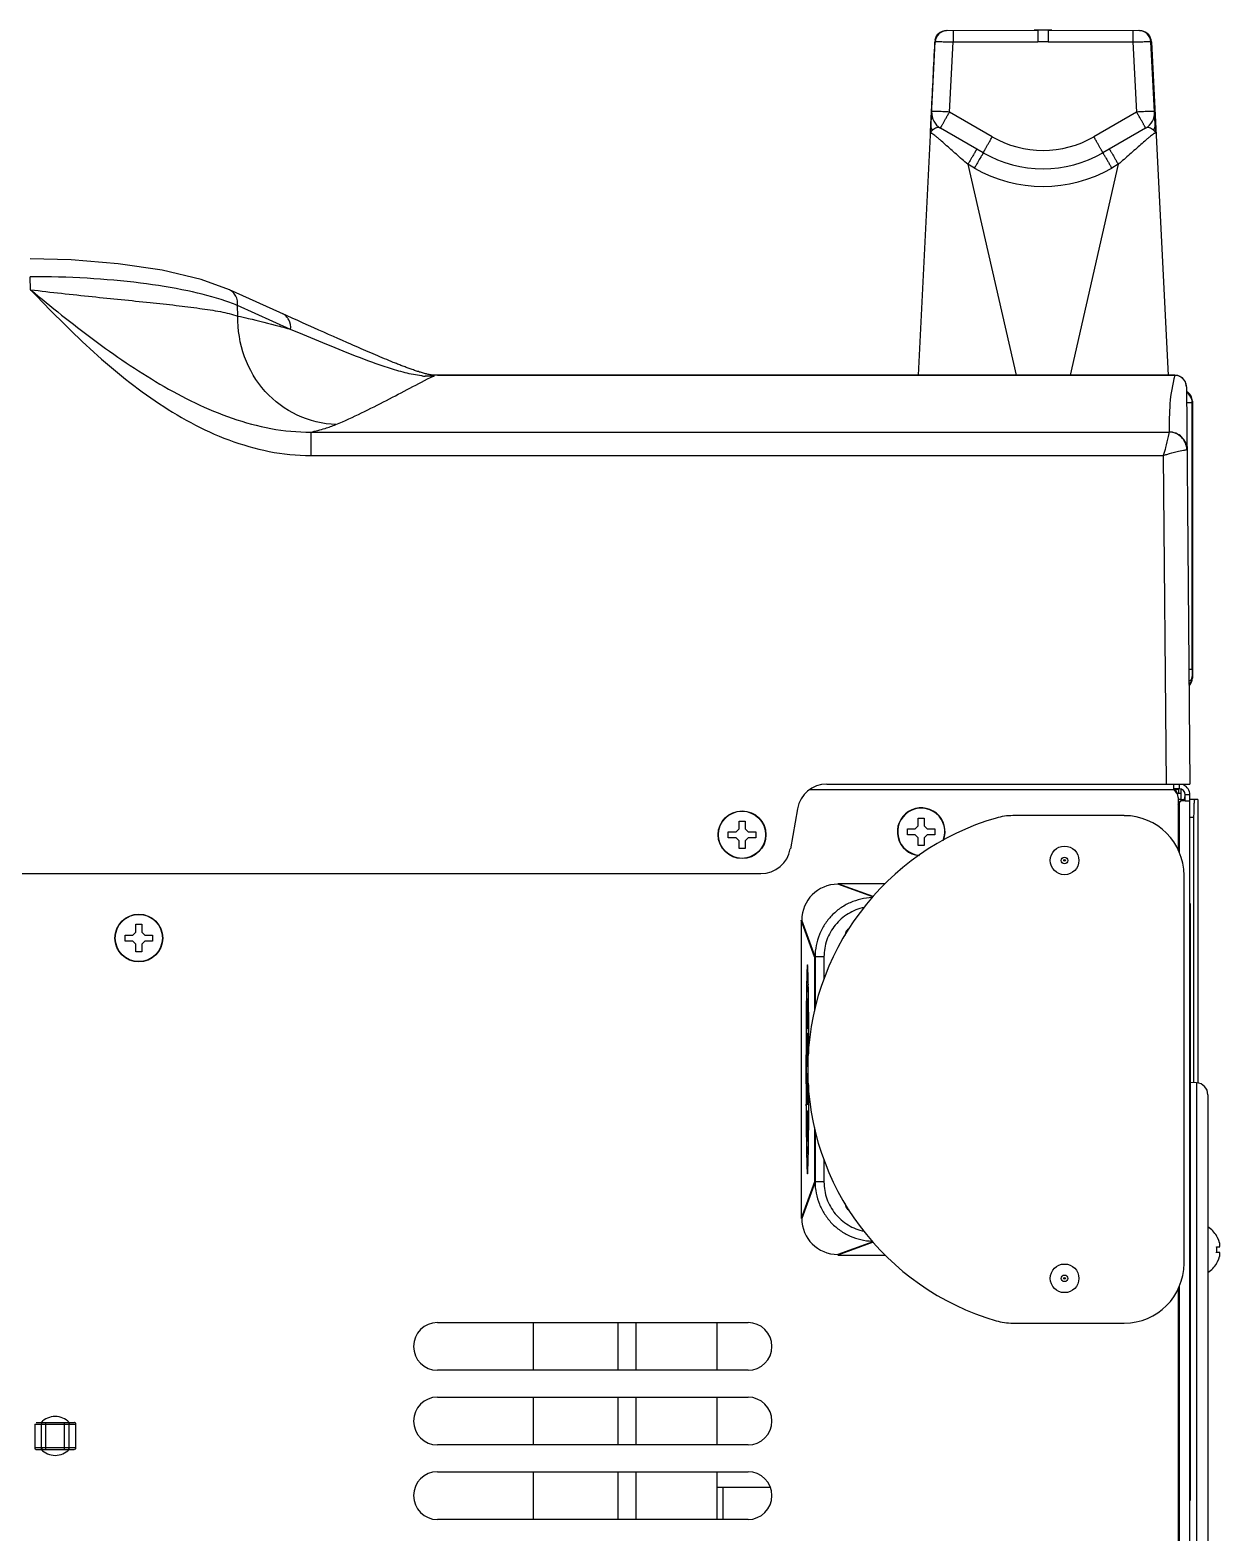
# Model space of a CAD drawing. Header units: millimetres. Extents: x -1538 to 3410, y -1646 to 2016.
# Drawn here: x 454.3 to 653.5, y 1764.2 to 2015.9 of the extents above; entities that cross this region are included whole.
import ezdxf

# ---------------------------------------------------------------- set-up
doc = ezdxf.new("R2010")
doc.units = ezdxf.units.MM
doc.header["$LTSCALE"] = 23.1
doc.layers.get('0').update_dxf_attribs({"linetype": 'CONTINUOUS'})

msp = doc.modelspace()

# ---------------------------------------------------------------- linework, layer by layer
at = {"linetype": 'Continuous'}
for p, q in [((605.8, 2013.97), (603.01, 1958.12)), ((605.16, 2000.1), (605.89, 2013.98)), ((607.79, 2015.87), (623.06, 2015.9)), ((608.27, 2002.21), (608.88, 2013.95)), ((608.88, 2015.88), (608.88, 2013.95)), ((608.88, 2013.95), (623.07, 2013.97)), ((623.06, 2015.9), (623.07, 2013.97)), ((624.81, 2015.9), (624.8, 2013.97)), ((624.8, 2013.97), (638.99, 2013.95)), ((624.81, 2015.9), (640.08, 2015.87)), ((638.99, 2015.88), (638.99, 2013.95)), ((638.99, 2013.95), (639.6, 2002.21)), ((641.98, 2013.98), (642.6, 2002.26)), ((642.71, 2000.1), (641.98, 2013.98)), ((642.07, 2013.97), (644.86, 1958.12)), ((642.07, 2013.9), (644.86, 1958.12)), ((605.24, 2002.02), (605.16, 2000.43)), ((605.25, 2002.26), (605.24, 2002.02)), ((615.43, 1998.07), (608.27, 2002.21)), ((639.6, 2002.21), (632.43, 1998.07)), ((642.62, 2002.26), (642.63, 2002.01)), ((642.63, 2002.01), (642.71, 2000.43)), ((613.93, 1995.37), (606.77, 1999.5)), ((641.1, 1999.5), (633.93, 1995.37)), ((611.34, 1993.45), (619.41, 1958.12)), ((612.43, 1992.82), (611.34, 1993.45)), ((636.53, 1993.45), (628.46, 1958.12)), ((636.53, 1993.45), (635.43, 1992.82)), ((454.39, 1972.45), (454.32, 1974.62)), ((497.24, 1968.11), (487.71, 1972.42)), ((487.71, 1972.42), (487.71, 1972.42)), ((489.13, 1968.03), (489.06, 1969.79)), ((497.94, 1965.78), (489.06, 1969.79)), ((498.19, 1967.69), (497.24, 1968.11)), ((499.13, 1967.27), (498.19, 1967.69)), ((500.04, 1966.86), (499.13, 1967.27)), ((500.94, 1966.45), (500.04, 1966.86)), ((501.81, 1966.06), (500.94, 1966.45)), ((502.67, 1965.68), (501.81, 1966.06)), ((503.5, 1965.31), (502.67, 1965.68)), ((504.31, 1964.95), (503.5, 1965.31)), ((505.1, 1964.6), (504.31, 1964.95)), ((505.87, 1964.26), (505.1, 1964.6)), ((506.61, 1963.93), (505.87, 1964.26)), ((507.33, 1963.62), (506.61, 1963.93)), ((508.02, 1963.31), (507.33, 1963.62)), ((508.46, 1963.12), (508.02, 1963.31)), ((508.9, 1962.93), (508.46, 1963.12)), ((509.33, 1962.74), (508.9, 1962.93)), ((509.74, 1962.56), (509.33, 1962.74)), ((510.15, 1962.38), (509.74, 1962.56)), ((510.56, 1962.21), (510.15, 1962.38)), ((510.95, 1962.04), (510.56, 1962.21)), ((511.35, 1961.87), (510.95, 1962.04)), ((511.74, 1961.7), (511.35, 1961.87)), ((512.13, 1961.53), (511.74, 1961.7)), ((512.52, 1961.37), (512.13, 1961.53)), ((512.9, 1961.21), (512.52, 1961.37)), ((513.28, 1961.05), (512.9, 1961.21)), ((513.65, 1960.89), (513.28, 1961.05)), ((514.03, 1960.74), (513.65, 1960.89)), ((514.4, 1960.58), (514.03, 1960.74)), ((514.77, 1960.43), (514.4, 1960.58)), ((515.13, 1960.28), (514.77, 1960.43)), ((520.01, 1958.51), (519.85, 1958.56)), ((521.47, 1958.17), (522.53, 1958.17)), ((521.85, 1957.99), (522.05, 1958.09)), ((522.53, 1958.09), (522.53, 1958.17)), ((646, 1958.12), (522.53, 1958.12)), ((645.99, 1958.09), (522.53, 1958.09)), ((646, 1958.12), (645.99, 1958.09)), ((647.95, 1956.18), (648.53, 1889.65)), ((647.98, 1953.56), (648.89, 1953.56)), ((648.89, 1953.56), (648.93, 1953.6)), ((648.89, 1908.87), (648.89, 1953.56)), ((648.93, 1953.8), (648.93, 1907.4)), ((648.93, 1953.6), (648.93, 1907.6)), ((501.31, 1948.6), (501.31, 1944.67)), ((501.31, 1948.6), (645.04, 1948.6)), ((501.31, 1944.67), (644.05, 1944.67)), ((644.05, 1944.67), (644.53, 1889.65)), ((648.37, 1908.87), (648.89, 1908.87)), ((648.9, 1907.64), (648.93, 1907.6)), ((645.83, 1888.65), (584.81, 1888.65)), ((587.73, 1889.65), (648.53, 1889.65)), ((645.83, 1888.65), (645.83, 1889.65)), ((646.73, 1888.85), (645.83, 1888.85)), ((646.16, 1888.54), (646.16, 1888.6)), ((646.66, 1888.05), (646.66, 1888.85)), ((647.03, 1888.05), (646.66, 1888.05)), ((646.73, 1889.65), (646.73, 1888.85)), ((647.03, 1887.05), (647.03, 1888.81)), ((582.81, 1885.52), (581.62, 1878.78)), ((646.53, 1887.38), (646.53, 1878.62)), ((647.03, 1887.05), (646.53, 1887.05)), ((646.53, 1886.16), (646.73, 1886.51)), ((646.73, 1886.51), (646.73, 1878.2)), ((646.89, 1886.85), (647.02, 1886.85)), ((646.97, 1886.79), (647.02, 1886.85)), ((647.73, 1886.85), (647.02, 1886.85)), ((647.03, 1887.05), (647.03, 1886.85)), ((647.03, 1887.05), (647.54, 1887.05)), ((647.73, 1886.85), (647.73, 1887.85)), ((648.53, 1887.85), (647.73, 1887.85)), ((647.73, 1886.85), (648.53, 1886.85)), ((648.53, 1127.45), (648.53, 1887.85)), ((649.3, 1887.05), (648.53, 1887.05)), ((649.83, 1887.05), (649.3, 1887.05)), ((649.83, 1887.05), (649.83, 1839.56)), ((649.83, 1887.05), (649.83, 1839.55)), ((573.03, 1882.15), (573.03, 1883.45)), ((573.03, 1883.45), (574.03, 1883.45)), ((574.03, 1883.45), (574.03, 1882.15)), ((603.03, 1882.65), (603.03, 1883.95)), ((603.03, 1883.95), (604.03, 1883.95)), ((604.03, 1883.95), (604.03, 1882.65)), ((637.53, 1884.35), (618.88, 1884.35)), ((649.14, 1884.05), (648.53, 1884.05)), ((649.14, 1884.05), (649.14, 1839.62)), ((571.23, 1880.65), (571.23, 1881.65)), ((571.23, 1881.65), (572.53, 1881.65)), ((572.53, 1880.65), (571.23, 1880.65)), ((572.53, 1881.65), (573.03, 1882.15)), ((573.03, 1880.15), (572.53, 1880.65)), ((574.03, 1882.15), (574.53, 1881.65)), ((574.53, 1880.65), (574.03, 1880.15)), ((574.53, 1881.65), (575.83, 1881.65)), ((575.83, 1880.65), (574.53, 1880.65)), ((575.83, 1881.65), (575.83, 1880.65)), ((601.23, 1881.15), (601.23, 1882.15)), ((601.23, 1882.15), (602.53, 1882.15)), ((602.53, 1881.15), (601.23, 1881.15)), ((602.53, 1882.15), (603.03, 1882.65)), ((603.03, 1880.65), (602.53, 1881.15)), ((603.03, 1879.35), (603.03, 1880.65)), ((604.03, 1882.65), (604.53, 1882.15)), ((604.53, 1881.15), (604.03, 1880.65)), ((604.03, 1880.65), (604.03, 1879.35)), ((604.53, 1882.15), (605.83, 1882.15)), ((605.83, 1881.15), (604.53, 1881.15)), ((605.83, 1882.15), (605.83, 1881.15)), ((573.03, 1878.85), (573.03, 1880.15)), ((574.03, 1878.85), (573.03, 1878.85)), ((574.03, 1880.15), (574.03, 1878.85)), ((604.03, 1879.35), (603.03, 1879.35)), ((-139.63, 1874.65), (576.69, 1874.65)), ((597.52, 1872.95), (589.54, 1872.95)), ((595.5, 1870.8), (589.54, 1872.95)), ((647.53, 1809.35), (647.53, 1874.35)), ((589.82, 1872.85), (589.54, 1872.85)), ((595.43, 1870.73), (589.54, 1872.85)), ((648.58, 1869.65), (648.53, 1869.65)), ((648.58, 1869.65), (648.58, 1769.65)), ((472.03, 1864.85), (472.03, 1866.15)), ((472.03, 1866.15), (473.03, 1866.15)), ((473.03, 1866.15), (473.03, 1864.85)), ((583.43, 1866.84), (583.43, 1816.86)), ((585.65, 1860.71), (583.43, 1866.84)), ((583.53, 1866.84), (583.53, 1866.57)), ((585.75, 1860.71), (583.53, 1866.84)), ((648.58, 1867.65), (648.53, 1867.65)), ((470.23, 1863.35), (470.23, 1864.35)), ((470.23, 1864.35), (471.53, 1864.35)), ((471.53, 1863.35), (470.23, 1863.35)), ((471.53, 1864.35), (472.03, 1864.85)), ((472.03, 1862.85), (471.53, 1863.35)), ((473.03, 1864.85), (473.53, 1864.35)), ((473.53, 1863.35), (473.03, 1862.85)), ((473.53, 1864.35), (474.83, 1864.35)), ((474.83, 1863.35), (473.53, 1863.35)), ((474.83, 1864.35), (474.83, 1863.35)), ((472.03, 1861.55), (472.03, 1862.85)), ((473.03, 1861.55), (472.03, 1861.55)), ((473.03, 1862.85), (473.03, 1861.55)), ((585.65, 1860.71), (585.65, 1851.6)), ((585.75, 1860.71), (585.75, 1852.1)), ((587.25, 1860.71), (585.75, 1860.71)), ((587.25, 1860.71), (587.25, 1857.04)), ((584.34, 1856.04), (584.33, 1855.77)), ((584.37, 1853.7), (584.37, 1853.75)), ((584.48, 1852.38), (584.44, 1853.45)), ((584.52, 1853.45), (584.48, 1852.38)), ((584.6, 1853.75), (584.6, 1853.7)), ((584.4, 1852.25), (584.44, 1851.19)), ((584.44, 1851.13), (584.4, 1850.06)), ((584.52, 1851.19), (584.56, 1852.25)), ((584.56, 1850.06), (584.52, 1851.13)), ((584.62, 1852.6), (584.62, 1852.39)), ((584.62, 1852.39), (584.62, 1852.38)), ((584.62, 1852.38), (584.62, 1852.25)), ((584.64, 1851.19), (584.64, 1851.14)), ((584.65, 1850.28), (584.65, 1850.07)), ((584.44, 1848.87), (584.48, 1849.93)), ((584.48, 1849.93), (584.52, 1848.87)), ((584.65, 1850.07), (584.65, 1849.95)), ((584.65, 1849.95), (584.65, 1849.93)), ((584.66, 1848.87), (584.67, 1848.62)), ((584.67, 1848.62), (584.67, 1847.97)), ((584.71, 1847.97), (584.71, 1848.62)), ((584.27, 1840.97), (584.27, 1841.09)), ((584.39, 1840.58), (584.39, 1840.33)), ((584.55, 1841.09), (584.41, 1841.09)), ((584.5, 1839.75), (584.4, 1837.2)), ((584.41, 1839.82), (584.5, 1839.82)), ((584.46, 1837.36), (584.56, 1839.91)), ((649.64, 1839.6), (648.58, 1839.65)), ((649.64, 1839.6), (649.64, 1709.71)), ((584.39, 1836.82), (584.39, 1836.52)), ((584.41, 1836.02), (584.55, 1836.02)), ((584.55, 1837.28), (584.46, 1837.28)), ((584.57, 1836.52), (584.57, 1836.78)), ((584.68, 1836.52), (584.67, 1836.01)), ((584.68, 1837.36), (584.68, 1837.28)), ((584.68, 1837.28), (584.68, 1836.88)), ((584.68, 1836.88), (584.68, 1836.78)), ((584.68, 1836.78), (584.68, 1836.52)), ((651.53, 1837.6), (651.53, 1711.71)), ((584.5, 1834.87), (584.42, 1834.87)), ((584.42, 1833.39), (584.49, 1833.39)), ((584.65, 1833.73), (584.65, 1833.53)), ((584.65, 1833.53), (584.65, 1833.39)), ((584.71, 1834.87), (584.71, 1834.95)), ((584.49, 1831.36), (584.42, 1831.36)), ((584.62, 1831.36), (584.62, 1831.19)), ((584.62, 1831.19), (584.62, 1831.02)), ((585.65, 1832.11), (585.65, 1823)), ((585.75, 1831.6), (585.75, 1823)), ((584.3, 1829.88), (584.31, 1829.76)), ((584.34, 1827.71), (584.34, 1827.67)), ((584.37, 1829.88), (584.37, 1830.01)), ((584.42, 1829.88), (584.5, 1829.88)), ((584.6, 1830.01), (584.59, 1829.88)), ((584.63, 1827.67), (584.63, 1827.68)), ((587.25, 1826.67), (587.25, 1823)), ((585.65, 1823), (583.43, 1816.86)), ((585.75, 1823), (583.53, 1816.86)), ((587.25, 1823), (585.75, 1823)), ((583.53, 1817.14), (583.53, 1816.86)), ((595.43, 1812.98), (589.54, 1810.85)), ((595.5, 1812.91), (589.54, 1810.75)), ((652.98, 1813.95), (653.01, 1813.95)), ((589.54, 1810.85), (589.82, 1810.85)), ((589.54, 1810.75), (597.52, 1810.75)), ((652.98, 1812.15), (653.53, 1812.15)), ((653.53, 1811.15), (652.98, 1811.15)), ((653.01, 1809.35), (652.98, 1809.35)), ((646.53, 1805.08), (646.53, 1263.62)), ((646.73, 1805.51), (646.73, 1263.2)), ((522.53, 1799.45), (574.53, 1799.45)), ((538.53, 1799.45), (538.53, 1791.45)), ((552.73, 1799.45), (552.73, 1791.45)), ((555.73, 1799.45), (555.73, 1791.45)), ((569.33, 1799.45), (569.33, 1791.45)), ((618.88, 1799.35), (637.53, 1799.35)), ((574.53, 1791.45), (522.53, 1791.45)), ((522.53, 1786.95), (574.53, 1786.95)), ((538.53, 1786.95), (538.53, 1778.95)), ((552.73, 1786.95), (552.73, 1778.95)), ((555.73, 1786.95), (555.73, 1778.95)), ((569.33, 1786.95), (569.33, 1778.95)), ((455.09, 1782.45), (455.09, 1778.45)), ((455.09, 1782.45), (461.98, 1782.45)), ((455.34, 1782.7), (461.72, 1782.7)), ((456.2, 1782.45), (456.2, 1778.45)), ((456.98, 1778.2), (456.98, 1782.7)), ((460.09, 1778.2), (460.09, 1782.7)), ((460.87, 1778.45), (460.87, 1782.45)), ((461.98, 1778.45), (461.98, 1782.45)), ((461.98, 1778.45), (455.09, 1778.45)), ((455.34, 1778.2), (461.72, 1778.2)), ((574.53, 1778.95), (522.53, 1778.95)), ((522.53, 1774.45), (574.53, 1774.45)), ((538.53, 1774.45), (538.53, 1766.45)), ((552.73, 1774.45), (552.73, 1766.45)), ((555.73, 1774.45), (555.73, 1766.45)), ((569.33, 1774.45), (569.33, 1766.45)), ((569.33, 1771.85), (578.28, 1771.85)), ((570.33, 1771.85), (570.33, 1766.45)), ((648.58, 1771.65), (648.53, 1771.65)), ((648.58, 1769.65), (648.53, 1769.65)), ((574.53, 1766.45), (522.53, 1766.45))]:
    msp.add_line(p, q, dxfattribs=at)
for points in [[(487.71, 1972.42), (482.98, 1974.15), (476.43, 1975.71), (469.07, 1976.8), (461.19, 1977.43), (454.32, 1977.6)], [(519.85, 1958.56), (519.68, 1958.61), (519.51, 1958.66), (519.35, 1958.72), (519.18, 1958.77), (519.01, 1958.83), (518.84, 1958.88), (518.67, 1958.94), (518.5, 1959), (518.32, 1959.06), (518.15, 1959.12), (517.98, 1959.18), (517.81, 1959.25), (517.63, 1959.31), (517.46, 1959.38), (517.28, 1959.44), (517.11, 1959.51), (516.93, 1959.58), (516.75, 1959.64), (516.57, 1959.71), (516.4, 1959.78), (516.22, 1959.85), (516.04, 1959.92), (515.86, 1959.99), (515.68, 1960.06), (515.5, 1960.14), (515.32, 1960.21), (515.13, 1960.28)], [(520.5, 1958.38), (520.34, 1958.42), (520.18, 1958.47), (520.01, 1958.51)], [(521.48, 1958.17), (521.31, 1958.2), (521.15, 1958.23), (520.99, 1958.26), (520.83, 1958.3), (520.67, 1958.34), (520.5, 1958.38)], [(521.78, 1958.13), (521.63, 1958.15), (521.48, 1958.17)], [(647.95, 1956.18), (647.77, 1956.99), (647.26, 1957.66), (646.52, 1958.05), (646, 1958.12)]]:
    msp.add_lwpolyline(points, dxfattribs=at)
for centre, radius in [((573.53, 1881.15), 4), ((573.53, 1881.15), 3.95), ((627.53, 1876.85), 2.4), ((627.53, 1876.85), 0.548), ((627.53, 1876.85), 0.132), ((472.53, 1863.85), 4), ((472.53, 1863.85), 3.95), ((627.53, 1806.85), 2.4), ((627.53, 1806.85), 0.548), ((627.53, 1806.85), 0.132)]:
    msp.add_circle(centre, radius, dxfattribs=at)
for centre, radius, start, end in [((607.8, 2013.87), 2, 90.1, 177.1376), ((607.86, 2013.87), 2.04, 166.5014, 177.1822), ((609.08, 2013.81), 3.26, 177.1907, 177.7496), ((609.5, 2013.8), 3.68, 177.763, 179.2355), ((607.88, 2013.87), 2, 90.1007, 177), ((623.93, 1930.94), 85, 89, 91), ((623.93, 1930.94), 84.98, 89.4115, 90.5885), ((623.93, 1515.9), 500, 89.9, 90.1), ((623.93, 1515.97), 498, 89.9, 90.1), ((639.99, 2013.87), 2, 3, 89.9008), ((640.07, 2013.87), 2, 2.8624, 89.9), ((640.01, 2013.87), 2.04, 2.8178, 13.5094), ((638.6, 2013.81), 3.45, 1.3931, 2.7993), ((-1703.92, 2120.96), 2312.22, 357.05735, 357.34485), ((638.33, 2013.8), 3.72, 0.7589, 1.405), ((2951.79, 2120.96), 2312.22, 182.65515, 182.94265), ((608.27, 2002.1), 3, 177, 240), ((639.6, 2002.1), 3, 300, 3), ((623.93, 2012.79), 17, 240, 300), ((623.93, 2012.69), 20, 240, 300), ((623.93, 2012.74), 23, 240.0002, 299.9998), ((475.01, 1935.24), 37.3, 70.5524, 71.0816), ((447.27, 1789.16), 183.75, 73.9921, 74.6167), ((521.02, 1968.6), 10.65, 263.9783, 267.1869), ((645.99, 1956.13), 1.96, 64.704, 68.6763), ((645.98, 1956.1), 1.99, 46.4162, 64.6598), ((646, 1956.13), 1.96, 40.3348, 46.3391), ((646.01, 1956.14), 1.94, 6.0358, 23.81), ((646.06, 1956.15), 1.89, 0.5146, 6.009), ((647.13, 1953.8), 1.8, 0, 62.6429), ((646.89, 1953.56), 2, 15.0142, 57.4107), ((646.88, 1953.56), 2.01, 0.0517, 14.9712), ((647.13, 1907.4), 1.8, 314.2981, 360), ((646.88, 1907.63), 2.02, 319.0418, 0.2608), ((587.73, 1884.65), 5, 90, 170), ((645.03, 1887.38), 1.5, 0, 57.769), ((645.43, 1887.85), 1, 5.1399, 66.3469), ((647.33, 1886.96), 2.02, 125.7002, 127.0065), ((646.73, 1887.85), 1, 0, 90), ((646.73, 1887.85), 1.8, 0, 65.9979), ((603.53, 1881.65), 4, 339.2129, 265.2204), ((603.53, 1881.65), 3.95, 338.2711, 266.1508), ((572.16, 1920.39), 81.91, 335.5637, 335.8296), ((577.35, 1943.22), 89.62, 320.7391, 320.9742), ((628.4, 1841.85), 43.87, 106.3369, 253.6631), ((618.88, 1874.35), 10, 90, 106.3369), ((576.69, 1879.65), 5, 270, 350), ((592.04, 1864.35), 1.25, 118.13, 179.9987), ((952.59, 1849.12), 368.32, 178.9653, 179.2867), ((188.3, 1848.66), 396.39, 0.7281, 1.0661), ((391.45, 1849.4), 193.2, 1.13, 1.2742), ((355.63, 1848.69), 229.02, 0.9771, 1.131), ((-199.09, 1844.13), 783.81, 0.32816, 0.69929), ((238.89, 1846.78), 345.77, 0.7314, 0.9078), ((1485.01, 1841.86), 900.74, 179.56982, 180.04896), ((-553.27, 1842.11), 1137.99, 0.14861, 0.29479), ((671.53, 1845.11), 87.13, 179.1478, 180.8485), ((-275.19, 1842.12), 859.88, 0.1564, 0.29103), ((1410.45, 1841.47), 826.18, 180.11425, 180.37838), ((-303.89, 1841.69), 888.58, 359.72055, 359.8422), ((649.53, 1837.6), 2, 0.0007, 87), ((1137.5, 1839.43), 553.22, 180.4726, 180.626), ((968.31, 1837.5), 384.02, 180.6132, 180.9163), ((173.12, 1837.87), 411.56, 359.0941, 359.3769), ((-139.38, 1838.91), 724.1, 359.40242, 359.56308), ((1161.47, 1837.39), 577.22, 180.59822, 180.74518), ((786.62, 1834.51), 202.3, 180.8938, 181.2772), ((378.18, 1834.58), 206.47, 358.7311, 359.0137), ((31.54, 1837.1), 553.17, 359.2518, 359.4052), ((951.27, 1834.6), 366.99, 180.7561, 181.0765), ((249.47, 1834.1), 335.22, 358.9024, 359.2783), ((592.04, 1819.36), 1.25, 180.0014, 241.8703), ((648.91, 1811.45), 4.8, 31.3727, 56.7752), ((648.91, 1811.45), 4.8, 31.3727, 56.7141), ((648.93, 1811.47), 4.75, 28.9687, 31.5341), ((648.93, 1811.47), 4.75, 28.0074, 28.9684), ((648.93, 1811.47), 4.75, 26.6813, 28.0074), ((648.94, 1811.47), 4.74, 25.5402, 26.6812), ((648.94, 1811.47), 4.74, 24.5722, 25.5402), ((648.94, 1811.48), 4.73, 23.3175, 24.5722), ((648.95, 1811.48), 4.73, 22.5474, 23.3174), ((648.96, 1811.48), 4.72, 21.0025, 22.5476), ((648.96, 1811.48), 4.72, 20.5181, 21.0023), ((648.97, 1811.49), 4.7, 18.4656, 20.5187), ((648.99, 1811.49), 4.68, 17.3773, 18.465), ((649.01, 1811.5), 4.67, 16.3949, 17.3772), ((649.04, 1811.51), 4.64, 14.3176, 16.3964), ((651.54, 1812.4), 2.01, 5.2585, 7.2741), ((651.56, 1812.4), 1.98, 4.6009, 5.2558), ((651.57, 1812.4), 1.97, 3.2167, 4.6016), ((651.58, 1812.4), 1.96, 2.3765, 3.2159), ((649.23, 1811.65), 3.78, 352.3953, 7.6047), ((648.95, 1811.83), 4.73, 336.6826, 337.4526), ((648.96, 1811.83), 4.72, 337.4524, 338.9975), ((648.96, 1811.82), 4.72, 338.9977, 339.4819), ((648.97, 1811.82), 4.7, 339.4813, 341.5344), ((648.99, 1811.81), 4.68, 341.535, 342.6227), ((649.01, 1811.81), 4.67, 342.6228, 343.6051), ((649.04, 1811.8), 4.64, 343.6036, 345.6824), ((651.54, 1812.41), 2.01, 352.7256, 354.8598), ((651.54, 1810.9), 2.01, 5.1401, 7.2744), ((651.54, 1810.91), 2.01, 352.7259, 354.7415), ((651.59, 1812.4), 1.95, 1.1545, 2.3767), ((651.59, 1812.4), 1.95, 358.0037, 359.0738), ((651.59, 1812.4), 1.96, 356.9771, 358.0037), ((651.58, 1812.4), 1.97, 355.714, 356.9766), ((651.56, 1812.4), 1.98, 354.8627, 355.7144), ((651.56, 1810.9), 1.98, 4.2856, 5.1372), ((651.58, 1810.9), 1.97, 3.0233, 4.286), ((651.59, 1810.9), 1.96, 1.9964, 3.0228), ((651.59, 1810.9), 1.95, 0.9261, 1.9964), ((651.59, 1810.9), 1.96, 357.6234, 358.8455), ((651.58, 1810.9), 1.96, 356.7841, 357.6235), ((651.57, 1810.9), 1.97, 355.3984, 356.7833), ((651.56, 1810.9), 1.98, 354.7442, 355.3991), ((651.59, 1812.4), 1.95, 0.1995, 1.1541), ((651.6, 1812.4), 1.95, 359.0741, 0.1995), ((651.6, 1810.9), 1.95, 358.8459, 0.9258), ((648.91, 1811.85), 4.8, 303.2248, 328.6273), ((648.91, 1811.85), 4.8, 303.2859, 328.6273), ((648.93, 1811.84), 4.75, 328.4659, 331.0313), ((648.93, 1811.84), 4.75, 331.0316, 331.9926), ((648.93, 1811.84), 4.75, 331.9926, 333.3187), ((648.94, 1811.83), 4.74, 333.3188, 334.4598), ((648.94, 1811.83), 4.74, 334.4598, 335.4278), ((648.94, 1811.83), 4.73, 335.4278, 336.6825), ((522.53, 1795.45), 4, 90, 270), ((574.53, 1795.45), 4, 270, 90), ((618.88, 1809.35), 10, 253.6631, 270), ((522.53, 1782.95), 4, 90, 270), ((574.53, 1782.95), 4, 270, 90), ((458.53, 1780.45), 3.25, 43.8212, 136.1788), ((458.53, 1780.45), 3.25, 223.8212, 316.1788), ((522.53, 1770.45), 4, 90, 270), ((574.53, 1770.45), 4, 270, 90)]:
    msp.add_arc(centre, radius, start, end, dxfattribs=at)
for centre, major_axis, ratio, start_param, end_param in [((646.93, 1953.6), (1.41, 1.41), 0.999695, -0.785246, 0.240308), ((646.93, 1907.6), (-1.41, 1.41), 0.999695, -3.100018, -2.454943), ((646.93, 1907.6), (1.41, -1.41), 0.999695, 0.68665, 0.785246), ((637.53, 1874.35), (10, 0), 0.999848, 0, 1.570796), ((589.6, 1866.79), (4.31, -4.31), 0.990732, 2.36085, 3.922335), ((584.42, 1852.85), (0, 0.846), 0.034921, 5.497787, 8.639385), ((584.54, 1852.85), (0, 0.846), 0.034921, -2.356184, 0.785398), ((584.44, 1851.16), (0, 0.0423), 0.034921, -2.356194, -0.785398), ((584.48, 1852.41), (0, 0.0423), 0.034921, -3.926991, -3.141592), ((584.53, 1851.16), (0, 0.0423), 0.034921, 0.785398, 2.356194), ((584.42, 1849.47), (0, 0.846), 0.034921, 0.785398, 3.926991), ((584.48, 1849.9), (0, 0.0423), 0.034921, 0, 0.785375), ((584.54, 1849.47), (0, 0.846), 0.034921, 2.356194, 5.497787), ((584.41, 1840.58), (0, 0.508), 0.034921, 0, 1.570796), ((584.41, 1840.33), (0, 0.508), 0.034921, 1.570796, 3.141593), ((584.5, 1839.78), (0, 0.0423), 0.034921, -2.426026, 0), ((584.41, 1836.82), (0, 0.508), 0.034921, 0.715585, 1.570796), ((584.41, 1836.52), (0, 0.508), 0.034921, 1.570796, 3.141593), ((584.46, 1837.33), (0, 0.0423), 0.034921, 0.715585, 3.141593), ((584.55, 1836.78), (0, 0.508), 0.034921, -1.570796, 0), ((584.55, 1836.52), (0, 0.508), 0.034921, -3.141588, -1.570796), ((584.42, 1834.13), (0, 0.74), 0.034921, 6.283185, 9.424778), ((584.49, 1832.55), (0, 0.846), 0.034921, -1.437057, 0), ((584.5, 1832.97), (0, 1.9), 0.034921, -1.159279, 0), ((584.45, 1832.38), (0, 2.11), 0.034921, -1.704528, -1.437062), ((584.45, 1832.38), (0, 3.38), 0.034921, -1.982313, -1.159279), ((584.42, 1830.62), (0, 0.74), 0.034921, 6.283185, 9.424778), ((584.49, 1832.21), (0, 0.846), 0.034921, -3.141593, -1.704528), ((584.5, 1831.79), (0, 1.9), 0.034921, 3.141593, 4.300872), ((589.6, 1816.92), (4.31, 4.31), 0.990732, 2.36085, 3.922335), ((637.53, 1809.35), (10, 0), 0.999848, -1.570796, 0)]:
    msp.add_ellipse(centre, major_axis=major_axis, ratio=ratio, start_param=start_param, end_param=end_param, dxfattribs=at)
msp.add_ellipse((584.48, 1845.11), major_axis=(0, 1.37), ratio=0.034921, dxfattribs=at)
for points, knots in [([(605.82, 2013.85), (605.81, 2013.85), (605.8, 2013.87), (605.79, 2013.89), (605.79, 2013.9)], [0, 0, 0, 0, 0.271197, 1, 1, 1, 1]), ([(605.82, 2013.97), (605.82, 2013.97), (605.81, 2013.97), (605.81, 2013.98), (605.8, 2013.97)], [0, 0, 0, 0, 0.342693, 1, 1, 1, 1]), ([(605.8, 2013.97), (605.8, 2013.97), (605.8, 2013.97), (605.8, 2013.97), (605.8, 2013.97)], [0, 0, 0, 0, 0.742854, 1, 1, 1, 1]), ([(605.82, 2013.85), (605.82, 2013.85), (605.84, 2013.87), (605.86, 2013.9), (605.87, 2013.91)], [0, 0, 0, 0, 0.27071, 1, 1, 1, 1]), ([(605.88, 2014.35), (605.93, 2014.56), (606.1, 2014.98), (606.55, 2015.48), (607.13, 2015.8), (607.57, 2015.87), (607.79, 2015.87)], [0, 0, 0, 0, 0.251231, 0.501397, 0.750764, 1, 1, 1, 1]), ([(605.89, 2013.98), (605.89, 2013.98), (605.89, 2013.98), (605.9, 2013.99), (605.92, 2013.99), (605.96, 2013.99), (606.02, 2014), (606.12, 2014), (606.25, 2014), (606.4, 2014), (606.57, 2014), (606.85, 2014), (607.24, 2013.99), (607.75, 2013.98), (608.31, 2013.97), (608.69, 2013.95), (608.88, 2013.95)], [0, 0, 0, 0, 0.001673, 0.005474, 0.011594, 0.020058, 0.043998, 0.077101, 0.119065, 0.169498, 0.227906, 0.293747, 0.445109, 0.61776, 0.805147, 1, 1, 1, 1]), ([(638.99, 2013.95), (639.18, 2013.95), (639.56, 2013.97), (640.12, 2013.98), (640.63, 2013.99), (641.02, 2014), (641.29, 2014), (641.47, 2014), (641.62, 2014), (641.75, 2014), (641.84, 2014), (641.91, 2013.99), (641.95, 2013.99), (641.97, 2013.99), (641.98, 2013.98), (641.98, 2013.98), (641.98, 2013.98)], [0, 0, 0, 0, 0.194853, 0.38224, 0.554891, 0.706253, 0.772094, 0.830502, 0.880935, 0.922899, 0.956002, 0.979942, 0.988406, 0.994526, 0.998327, 1, 1, 1, 1]), ([(640.08, 2015.87), (640.29, 2015.87), (640.74, 2015.8), (641.32, 2015.48), (641.77, 2014.98), (641.94, 2014.56), (641.99, 2014.35)], [0, 0, 0, 0, 0.24923, 0.498601, 0.748769, 1, 1, 1, 1]), ([(642.05, 2013.97), (642.05, 2013.97), (642.06, 2013.97), (642.06, 2013.98), (642.07, 2013.97)], [0, 0, 0, 0, 0.342695, 1, 1, 1, 1]), ([(642.05, 2013.85), (642.05, 2013.85), (642.07, 2013.87), (642.07, 2013.89), (642.07, 2013.9)], [0, 0, 0, 0, 0.271193, 1, 1, 1, 1]), ([(642.07, 2013.97), (642.07, 2013.97), (642.07, 2013.97), (642.07, 2013.97), (642.07, 2013.97)], [0, 0, 0, 0, 0.742883, 1, 1, 1, 1]), ([(608.27, 2002.21), (608.07, 2002.22), (607.69, 2002.24), (607.14, 2002.26), (606.63, 2002.28), (606.24, 2002.29), (605.96, 2002.29), (605.79, 2002.29), (605.63, 2002.29), (605.51, 2002.29), (605.41, 2002.28), (605.34, 2002.28), (605.3, 2002.27), (605.27, 2002.26), (605.27, 2002.26)], [0, 0, 0, 0, 0.194681, 0.381987, 0.55447, 0.70571, 0.771487, 0.829861, 0.880265, 0.922214, 0.955351, 0.979356, 0.994104, 1, 1, 1, 1]), ([(606.77, 1999.5), (606.77, 1999.5), (606.77, 1999.51), (606.77, 1999.52), (606.78, 1999.54), (606.79, 1999.58), (606.82, 1999.64), (606.87, 1999.73), (606.93, 1999.84), (607.01, 1999.98), (607.09, 2000.14), (607.23, 2000.39), (607.43, 2000.74), (607.69, 2001.2), (607.97, 2001.69), (608.17, 2002.03), (608.27, 2002.21)], [0, 0, 0, 0, 0.001483, 0.005225, 0.011338, 0.019828, 0.043899, 0.077238, 0.119484, 0.170249, 0.229017, 0.295192, 0.447105, 0.619856, 0.806734, 1, 1, 1, 1]), ([(642.6, 2002.26), (642.6, 2002.26), (642.57, 2002.27), (642.53, 2002.28), (642.46, 2002.28), (642.36, 2002.29), (642.23, 2002.29), (642.08, 2002.29), (641.91, 2002.29), (641.63, 2002.29), (641.24, 2002.28), (640.73, 2002.26), (640.18, 2002.24), (639.8, 2002.22), (639.6, 2002.21)], [0, 0, 0, 0, 0.005896, 0.020644, 0.044649, 0.077786, 0.119735, 0.170139, 0.228513, 0.29429, 0.44553, 0.618013, 0.805319, 1, 1, 1, 1]), ([(641.1, 1999.5), (641.1, 1999.5), (641.1, 1999.51), (641.1, 1999.52), (641.09, 1999.54), (641.07, 1999.58), (641.04, 1999.64), (641, 1999.73), (640.94, 1999.84), (640.86, 1999.98), (640.77, 2000.14), (640.64, 2000.39), (640.44, 2000.74), (640.18, 2001.2), (639.9, 2001.69), (639.7, 2002.03), (639.6, 2002.21)], [0, 0, 0, 0, 0.001483, 0.005225, 0.011338, 0.019828, 0.043899, 0.077238, 0.119484, 0.170249, 0.229017, 0.295192, 0.447105, 0.619856, 0.806734, 1, 1, 1, 1]), ([(605.16, 2000.1), (605.15, 1999.98), (605.13, 1999.51), (605.09, 1999.04), (605.07, 1998.69)], [0, 0, 0, 0, 0.246934, 1, 1, 1, 1]), ([(605.07, 1998.69), (605.08, 1998.93), (605.1, 1999.28), (605.12, 1999.75), (605.14, 1999.98), (605.15, 2000.09)], [0, 0, 0, 0, 0.507028, 0.76132, 1, 1, 1, 1]), ([(605.44, 1999.15), (605.4, 1999.12), (605.33, 1999.04), (605.19, 1998.9), (605.1, 1998.78), (605.07, 1998.69)], [0, 0, 0, 0, 0.272404, 0.527015, 1, 1, 1, 1]), ([(605.15, 2000.09), (605.15, 2000.12), (605.16, 2000.23), (605.17, 2000.34), (605.17, 2000.43)], [0, 0, 0, 0, 0.243495, 1, 1, 1, 1]), ([(605.44, 1999.15), (605.35, 1999.3), (605.19, 1999.6), (605.15, 1999.94), (605.16, 2000.1)], [0, 0, 0, 0, 0.515202, 1, 1, 1, 1]), ([(606.77, 1999.5), (606.67, 1999.56), (606.45, 1999.63), (606.09, 1999.56), (605.76, 1999.4), (605.55, 1999.24), (605.44, 1999.15)], [0, 0, 0, 0, 0.229393, 0.463019, 0.723705, 1, 1, 1, 1]), ([(642.42, 1999.15), (642.32, 1999.24), (642.11, 1999.4), (641.78, 1999.56), (641.42, 1999.63), (641.2, 1999.56), (641.1, 1999.5)], [0, 0, 0, 0, 0.276313, 0.536997, 0.770609, 1, 1, 1, 1]), ([(642.42, 1999.15), (642.52, 1999.3), (642.68, 1999.6), (642.72, 1999.94), (642.71, 2000.1)], [0, 0, 0, 0, 0.51518, 1, 1, 1, 1]), ([(642.8, 1998.69), (642.78, 1998.73), (642.74, 1998.82), (642.62, 1998.98), (642.5, 1999.08), (642.42, 1999.15)], [0, 0, 0, 0, 0.233616, 0.473937, 1, 1, 1, 1]), ([(642.72, 2000.09), (642.72, 2000.12), (642.71, 2000.23), (642.7, 2000.34), (642.7, 2000.43)], [0, 0, 0, 0, 0.243498, 1, 1, 1, 1]), ([(642.8, 1998.69), (642.79, 1998.81), (642.76, 1999.28), (642.73, 1999.75), (642.71, 2000.1)], [0, 0, 0, 0, 0.252706, 1, 1, 1, 1]), ([(642.8, 1998.69), (642.79, 1998.93), (642.77, 1999.28), (642.75, 1999.75), (642.73, 1999.98), (642.72, 2000.09)], [0, 0, 0, 0, 0.507027, 0.761314, 1, 1, 1, 1]), ([(611.34, 1993.45), (611.02, 1993.73), (610.37, 1994.28), (609.42, 1995.12), (608.48, 1995.95), (607.58, 1996.76), (606.86, 1997.4), (606.32, 1997.86), (605.96, 1998.16), (605.65, 1998.4), (605.4, 1998.57), (605.23, 1998.67), (605.12, 1998.69), (605.08, 1998.69), (605.07, 1998.69)], [0, 0, 0, 0, 0.156162, 0.311532, 0.46475, 0.61346, 0.753118, 0.816942, 0.874463, 0.923336, 0.961115, 0.986324, 0.994379, 1, 1, 1, 1]), ([(613.93, 1995.37), (613.93, 1995.37), (613.93, 1995.37), (613.94, 1995.38), (613.95, 1995.4), (613.96, 1995.44), (613.99, 1995.5), (614.04, 1995.59), (614.1, 1995.7), (614.17, 1995.84), (614.26, 1996), (614.4, 1996.25), (614.6, 1996.6), (614.86, 1997.06), (615.14, 1997.56), (615.33, 1997.9), (615.43, 1998.07)], [0, 0, 0, 0, 0.001485, 0.005232, 0.011351, 0.019844, 0.043897, 0.077234, 0.119498, 0.170244, 0.229019, 0.295222, 0.447074, 0.619831, 0.806834, 1, 1, 1, 1]), ([(633.93, 1995.37), (633.94, 1995.37), (633.93, 1995.37), (633.93, 1995.38), (633.92, 1995.4), (633.91, 1995.44), (633.88, 1995.5), (633.83, 1995.59), (633.77, 1995.7), (633.69, 1995.84), (633.61, 1996), (633.47, 1996.25), (633.27, 1996.6), (633.01, 1997.06), (632.73, 1997.56), (632.53, 1997.9), (632.43, 1998.07)], [0, 0, 0, 0, 0.001485, 0.005232, 0.011351, 0.019844, 0.043897, 0.077234, 0.119498, 0.170244, 0.229019, 0.295222, 0.447074, 0.619831, 0.806834, 1, 1, 1, 1]), ([(642.8, 1998.69), (642.78, 1998.69), (642.75, 1998.69), (642.64, 1998.67), (642.47, 1998.57), (642.22, 1998.4), (641.91, 1998.16), (641.55, 1997.86), (641.01, 1997.4), (640.29, 1996.76), (639.38, 1995.95), (638.45, 1995.12), (637.49, 1994.28), (636.85, 1993.73), (636.53, 1993.45)], [0, 0, 0, 0, 0.005618, 0.013672, 0.038881, 0.076644, 0.125499, 0.183009, 0.246827, 0.38649, 0.53521, 0.68844, 0.843823, 1, 1, 1, 1]), ([(612.84, 1996), (612.84, 1996), (612.84, 1995.99), (612.83, 1995.98), (612.82, 1995.97), (612.81, 1995.95), (612.79, 1995.92), (612.76, 1995.87), (612.72, 1995.8), (612.65, 1995.69), (612.58, 1995.57), (612.49, 1995.42), (612.35, 1995.18), (612.16, 1994.85), (611.9, 1994.42), (611.63, 1993.94), (611.44, 1993.61), (611.34, 1993.45)], [0, 0, 0, 0, 0.001274, 0.004905, 0.01091, 0.019275, 0.029984, 0.04302, 0.075976, 0.117803, 0.168084, 0.226392, 0.292164, 0.443426, 0.61625, 0.80434, 1, 1, 1, 1]), ([(613.93, 1995.37), (613.93, 1995.37), (613.93, 1995.36), (613.92, 1995.35), (613.91, 1995.34), (613.9, 1995.32), (613.88, 1995.29), (613.85, 1995.24), (613.81, 1995.17), (613.75, 1995.06), (613.67, 1994.94), (613.58, 1994.79), (613.44, 1994.55), (613.25, 1994.22), (613, 1993.79), (612.72, 1993.31), (612.53, 1992.98), (612.43, 1992.82)], [0, 0, 0, 0, 0.001274, 0.004905, 0.01091, 0.019275, 0.029984, 0.04302, 0.075976, 0.117803, 0.168084, 0.226392, 0.292164, 0.443426, 0.61625, 0.80434, 1, 1, 1, 1]), ([(633.93, 1995.37), (633.94, 1995.37), (633.94, 1995.36), (633.94, 1995.35), (633.95, 1995.34), (633.97, 1995.32), (633.98, 1995.29), (634.01, 1995.24), (634.06, 1995.17), (634.12, 1995.06), (634.2, 1994.94), (634.29, 1994.79), (634.42, 1994.55), (634.62, 1994.22), (634.87, 1993.79), (635.15, 1993.31), (635.34, 1992.98), (635.43, 1992.82)], [0, 0, 0, 0, 0.001274, 0.004905, 0.01091, 0.019275, 0.029984, 0.04302, 0.075976, 0.117803, 0.168084, 0.226392, 0.292164, 0.443426, 0.61625, 0.80434, 1, 1, 1, 1]), ([(635.03, 1996), (635.03, 1996), (635.03, 1995.99), (635.04, 1995.98), (635.05, 1995.97), (635.06, 1995.95), (635.08, 1995.92), (635.11, 1995.87), (635.15, 1995.8), (635.21, 1995.69), (635.29, 1995.57), (635.38, 1995.42), (635.52, 1995.18), (635.71, 1994.85), (635.96, 1994.42), (636.24, 1993.94), (636.43, 1993.61), (636.53, 1993.45)], [0, 0, 0, 0, 0.001274, 0.004905, 0.01091, 0.019275, 0.029984, 0.04302, 0.075976, 0.117803, 0.168084, 0.226392, 0.292164, 0.443426, 0.61625, 0.80434, 1, 1, 1, 1]), ([(487.11, 1970.53), (485.02, 1971.24), (480.29, 1972.45), (472.51, 1973.69), (463.69, 1974.47), (457.5, 1974.63), (454.32, 1974.62)], [0, 0, 0, 0, 0.199386, 0.440521, 0.712157, 1, 1, 1, 1]), ([(454.39, 1972.45), (457.84, 1972.02), (464.51, 1971.3), (472.64, 1970.5), (478.64, 1969.86), (482.57, 1969.36), (486.04, 1968.85), (488.17, 1968.35), (489.13, 1968.03)], [0, 0, 0, 0, 0.297016, 0.574338, 0.699733, 0.813478, 0.913829, 1, 1, 1, 1]), ([(454.39, 1972.45), (457.84, 1969.59), (464.82, 1963.98), (474.05, 1957.64), (481.93, 1953.38), (490.15, 1949.93), (496.86, 1948.56), (501.31, 1948.6)], [0, 0, 0, 0, 0.250691, 0.500959, 0.625995, 0.750957, 1, 1, 1, 1]), ([(454.39, 1972.45), (457.61, 1969.07), (464.16, 1962.42), (473.19, 1954.96), (481.16, 1950.06), (487.54, 1947.13), (494.3, 1945.16), (498.97, 1944.67), (501.31, 1944.67)], [0, 0, 0, 0, 0.249943, 0.499784, 0.624833, 0.749885, 0.874966, 1, 1, 1, 1]), ([(489.06, 1969.79), (489.11, 1970.33), (488.98, 1971.17), (488.36, 1972.02), (487.94, 1972.31), (487.71, 1972.42)], [0, 0, 0, 0, 0.520264, 0.764003, 1, 1, 1, 1]), ([(489.06, 1969.79), (488.93, 1969.84), (488.4, 1970.06), (487.85, 1970.27), (487.43, 1970.41)], [0, 0, 0, 0, 0.24089, 1, 1, 1, 1]), ([(505.54, 1949.86), (503.32, 1949.94), (498.86, 1951.02), (493.34, 1955.14), (489.79, 1961.11), (489.07, 1965.74), (489.13, 1968.03)], [0, 0, 0, 0, 0.246744, 0.493919, 0.744643, 1, 1, 1, 1]), ([(489.13, 1968.03), (489.7, 1967.91), (492.01, 1967.38), (494.3, 1966.79), (496.02, 1966.32)], [0, 0, 0, 0, 0.248932, 1, 1, 1, 1]), ([(497.94, 1965.78), (497.99, 1966.32), (497.86, 1967.16), (497.24, 1968.02), (496.81, 1968.31), (496.59, 1968.41)], [0, 0, 0, 0, 0.520273, 0.763992, 1, 1, 1, 1]), ([(519.9, 1958.02), (518.96, 1958.11), (517.08, 1958.51), (513.37, 1959.61), (508.79, 1961.31), (503.35, 1963.51), (499.75, 1965.02), (497.94, 1965.78)], [0, 0, 0, 0, 0.121397, 0.245907, 0.497059, 0.7487, 1, 1, 1, 1]), ([(505.54, 1949.86), (508.42, 1951.09), (513.87, 1953.78), (519.21, 1956.67), (521.85, 1957.99)], [0, 0, 0, 0, 0.515421, 1, 1, 1, 1]), ([(521.79, 1958.03), (521.69, 1958.01), (521.26, 1957.95), (520.82, 1957.95), (520.49, 1957.97)], [0, 0, 0, 0, 0.234627, 1, 1, 1, 1]), ([(521.78, 1958.13), (521.83, 1958.13), (521.92, 1958.12), (522.01, 1958.11), (522.05, 1958.09)], [0, 0, 0, 0, 0.58158, 1, 1, 1, 1]), ([(645.99, 1958.09), (645.56, 1956.55), (645.05, 1953.39), (645.05, 1950.2), (645.05, 1948.62)], [0, 0, 0, 0, 0.503491, 1, 1, 1, 1]), ([(501.31, 1948.6), (502.11, 1948.78), (503.54, 1949.14), (504.94, 1949.6), (505.54, 1949.86)], [0, 0, 0, 0, 0.559559, 1, 1, 1, 1]), ([(645.04, 1948.6), (645.02, 1948.52), (644.87, 1947.81), (644.72, 1947.1), (644.56, 1946.47)], [0, 0, 0, 0, 0.113219, 1, 1, 1, 1]), ([(645.05, 1948.62), (645.05, 1948.62), (645.04, 1948.61), (645.04, 1948.61), (645.04, 1948.6)], [0, 0, 0, 0, 0.461544, 1, 1, 1, 1]), ([(648.01, 1945.66), (648, 1946.04), (647.83, 1946.81), (647.16, 1947.78), (646.19, 1948.44), (645.42, 1948.6), (645.04, 1948.6)], [0, 0, 0, 0, 0.24971, 0.500156, 0.75051, 1, 1, 1, 1]), ([(648.05, 1945.68), (648.04, 1946.06), (647.88, 1946.84), (647.21, 1947.82), (646.22, 1948.47), (645.43, 1948.62), (645.05, 1948.62)], [0, 0, 0, 0, 0.248956, 0.498541, 0.748978, 1, 1, 1, 1]), ([(644.56, 1946.47), (644.53, 1946.33), (644.37, 1945.72), (644.2, 1945.12), (644.05, 1944.67)], [0, 0, 0, 0, 0.238122, 1, 1, 1, 1]), ([(644.06, 1944.67), (644.26, 1944.74), (645.02, 1944.98), (645.79, 1945.19), (646.36, 1945.32)], [0, 0, 0, 0, 0.264741, 1, 1, 1, 1]), ([(646.36, 1945.32), (646.73, 1945.41), (647.27, 1945.53), (647.82, 1945.63), (648.01, 1945.66)], [0, 0, 0, 0, 0.66884, 1, 1, 1, 1]), ([(648.01, 1945.66), (648.01, 1945.66), (648.02, 1945.67), (648.05, 1945.67), (648.05, 1945.68)], [0, 0, 0, 0, 0.41584, 1, 1, 1, 1]), ([(648.89, 1908.87), (648.89, 1908.75), (648.89, 1908.34), (648.89, 1907.93), (648.9, 1907.64)], [0, 0, 0, 0, 0.275371, 1, 1, 1, 1]), ([(648.9, 1907.64), (648.9, 1907.56), (648.87, 1907.41), (648.73, 1907.12), (648.54, 1906.95), (648.39, 1906.86)], [0, 0, 0, 0, 0.228957, 0.469235, 1, 1, 1, 1]), ([(646.16, 1888.6), (646.2, 1888.64), (646.3, 1888.7), (646.43, 1888.78), (646.55, 1888.84), (646.63, 1888.85), (646.66, 1888.85)], [0, 0, 0, 0, 0.316077, 0.587697, 0.813792, 1, 1, 1, 1]), ([(646.66, 1888.05), (646.63, 1888.05), (646.54, 1888.04), (646.46, 1888.02), (646.42, 1888.01)], [0, 0, 0, 0, 0.469317, 1, 1, 1, 1]), ([(647.44, 1886.85), (647.53, 1887.01), (647.64, 1887.26), (647.72, 1887.6), (647.73, 1887.77), (647.73, 1887.85)], [0, 0, 0, 0, 0.517982, 0.76168, 1, 1, 1, 1]), ([(649.3, 1887.05), (649.29, 1887.05), (649.29, 1887.04), (649.28, 1887.02), (649.27, 1886.98), (649.25, 1886.92), (649.24, 1886.82), (649.23, 1886.69), (649.21, 1886.54), (649.2, 1886.36), (649.19, 1886.09), (649.17, 1885.7), (649.16, 1885.19), (649.15, 1884.63), (649.14, 1884.25), (649.14, 1884.05)], [0, 0, 0, 0, 0.007001, 0.013496, 0.022218, 0.046459, 0.079708, 0.121716, 0.172112, 0.230429, 0.29612, 0.447054, 0.619163, 0.805862, 1, 1, 1, 1]), ([(595.31, 1870.63), (594.68, 1870.6), (593.41, 1870.43), (591.6, 1869.82), (589.94, 1868.88), (588.48, 1867.64), (587.3, 1866.14), (586.42, 1864.44), (585.88, 1862.61), (585.75, 1861.34), (585.75, 1860.71)], [0, 0, 0, 0, 0.125018, 0.250008, 0.37501, 0.500011, 0.625012, 0.750013, 0.875006, 1, 1, 1, 1]), ([(593.97, 1868.96), (593.51, 1868.87), (592.58, 1868.59), (590.86, 1867.74), (589.01, 1866.14), (587.82, 1864.01), (587.33, 1862.15), (587.25, 1861.19), (587.25, 1860.71)], [0, 0, 0, 0, 0.125225, 0.250458, 0.499996, 0.749539, 0.874771, 1, 1, 1, 1]), ([(584.44, 1859.03), (584.42, 1858.85), (584.4, 1858.42), (584.37, 1857.42), (584.35, 1856.61), (584.34, 1856.04)], [0, 0, 0, 0, 0.188032, 0.430781, 1, 1, 1, 1]), ([(584.48, 1859.35), (584.48, 1859.35), (584.47, 1859.34), (584.47, 1859.33), (584.46, 1859.3), (584.45, 1859.25), (584.44, 1859.16), (584.44, 1859.08), (584.44, 1859.03)], [0, 0, 0, 0, 0.0248, 0.077087, 0.159648, 0.272238, 0.583725, 1, 1, 1, 1]), ([(584.63, 1856.04), (584.62, 1856.23), (584.61, 1856.62), (584.6, 1857.19), (584.59, 1857.73), (584.57, 1858.15), (584.56, 1858.46), (584.55, 1858.67), (584.54, 1858.86), (584.53, 1859.02), (584.52, 1859.16), (584.51, 1859.25), (584.5, 1859.3), (584.49, 1859.33), (584.49, 1859.34), (584.48, 1859.35), (584.48, 1859.35)], [0, 0, 0, 0, 0.178762, 0.350454, 0.513221, 0.663467, 0.732175, 0.795466, 0.852395, 0.901908, 0.942736, 0.973293, 0.98434, 0.992441, 0.99757, 1, 1, 1, 1]), ([(584.37, 1853.75), (584.37, 1853.89), (584.38, 1854.17), (584.39, 1854.57), (584.4, 1854.95), (584.41, 1855.24), (584.42, 1855.45), (584.43, 1855.59), (584.44, 1855.71), (584.45, 1855.82), (584.45, 1855.9), (584.46, 1855.97), (584.47, 1856.01), (584.48, 1856.03), (584.48, 1856.03), (584.48, 1856.03)], [0, 0, 0, 0, 0.186524, 0.364369, 0.529869, 0.678549, 0.745054, 0.805564, 0.85947, 0.90608, 0.944482, 0.973613, 0.992298, 0.997447, 1, 1, 1, 1]), ([(584.48, 1856.03), (584.48, 1856.03), (584.49, 1856.02), (584.49, 1856.01), (584.5, 1855.98), (584.51, 1855.93), (584.52, 1855.84), (584.52, 1855.76), (584.52, 1855.72)], [0, 0, 0, 0, 0.025171, 0.080378, 0.166641, 0.282343, 0.594008, 1, 1, 1, 1]), ([(584.52, 1855.72), (584.54, 1855.44), (584.57, 1854.78), (584.59, 1854.12), (584.6, 1853.75)], [0, 0, 0, 0, 0.429454, 1, 1, 1, 1]), ([(584.3, 1853.7), (584.28, 1851.87), (584.25, 1848.16), (584.23, 1842.56), (584.24, 1836.95), (584.27, 1833.21), (584.29, 1831.36)], [0, 0, 0, 0, 0.245745, 0.498361, 0.751565, 1, 1, 1, 1]), ([(584.3, 1848.62), (584.31, 1849.5), (584.32, 1851.19), (584.35, 1852.88), (584.37, 1853.7)], [0, 0, 0, 0, 0.516403, 1, 1, 1, 1]), ([(584.64, 1851.14), (584.64, 1851.06), (584.64, 1850.78), (584.65, 1850.5), (584.65, 1850.28)], [0, 0, 0, 0, 0.248453, 1, 1, 1, 1]), ([(584.48, 1847.97), (584.48, 1847.97), (584.47, 1847.96), (584.47, 1847.94), (584.47, 1847.92), (584.46, 1847.86), (584.45, 1847.77), (584.44, 1847.7), (584.44, 1847.65)], [0, 0, 0, 0, 0.023287, 0.074899, 0.156679, 0.268204, 0.578522, 1, 1, 1, 1]), ([(584.65, 1849.93), (584.65, 1849.85), (584.66, 1849.49), (584.66, 1849.14), (584.66, 1848.87)], [0, 0, 0, 0, 0.248752, 1, 1, 1, 1]), ([(584.67, 1847.97), (584.67, 1847.84), (584.67, 1847.35), (584.68, 1846.86), (584.68, 1846.49)], [0, 0, 0, 0, 0.24909, 1, 1, 1, 1]), ([(584.44, 1847.65), (584.43, 1847.47), (584.42, 1847.06), (584.41, 1846.64), (584.4, 1846.41)], [0, 0, 0, 0, 0.431751, 1, 1, 1, 1]), ([(584.4, 1843.82), (584.41, 1843.58), (584.42, 1843.17), (584.43, 1842.75), (584.44, 1842.57)], [0, 0, 0, 0, 0.568342, 1, 1, 1, 1]), ([(584.44, 1842.57), (584.44, 1842.52), (584.45, 1842.45), (584.46, 1842.36), (584.47, 1842.3), (584.47, 1842.28), (584.47, 1842.26), (584.48, 1842.25), (584.48, 1842.25)], [0, 0, 0, 0, 0.421482, 0.731798, 0.843323, 0.925101, 0.976713, 1, 1, 1, 1]), ([(584.3, 1834.87), (584.3, 1834.97), (584.3, 1835.35), (584.29, 1835.73), (584.29, 1836.01)], [0, 0, 0, 0, 0.249057, 1, 1, 1, 1]), ([(584.67, 1836.01), (584.67, 1835.92), (584.67, 1835.54), (584.67, 1835.16), (584.66, 1834.87)], [0, 0, 0, 0, 0.250896, 1, 1, 1, 1]), ([(584.66, 1834.87), (584.66, 1834.78), (584.66, 1834.4), (584.66, 1834.02), (584.65, 1833.73)], [0, 0, 0, 0, 0.251254, 1, 1, 1, 1]), ([(584.7, 1833.39), (584.7, 1833.51), (584.7, 1834.01), (584.7, 1834.5), (584.71, 1834.87)], [0, 0, 0, 0, 0.249142, 1, 1, 1, 1]), ([(584.34, 1827.67), (584.35, 1827.09), (584.37, 1826.28), (584.4, 1825.28), (584.42, 1824.85), (584.44, 1824.67)], [0, 0, 0, 0, 0.574395, 0.815819, 1, 1, 1, 1]), ([(584.48, 1827.67), (584.48, 1827.67), (584.48, 1827.68), (584.47, 1827.69), (584.46, 1827.73), (584.45, 1827.79), (584.45, 1827.87), (584.44, 1827.98), (584.43, 1828.1), (584.42, 1828.23), (584.41, 1828.44), (584.4, 1828.72), (584.39, 1829.08), (584.38, 1829.47), (584.37, 1829.74), (584.37, 1829.88)], [0, 0, 0, 0, 0.002468, 0.007216, 0.024665, 0.052629, 0.090438, 0.137126, 0.191571, 0.252879, 0.32026, 0.470221, 0.636067, 0.813545, 1, 1, 1, 1]), ([(584.53, 1827.99), (584.52, 1827.94), (584.52, 1827.87), (584.51, 1827.78), (584.5, 1827.72), (584.49, 1827.7), (584.49, 1827.68), (584.48, 1827.67), (584.48, 1827.67)], [0, 0, 0, 0, 0.415334, 0.72749, 0.840631, 0.9235, 0.975739, 1, 1, 1, 1]), ([(584.48, 1824.35), (584.48, 1824.35), (584.49, 1824.36), (584.49, 1824.38), (584.5, 1824.41), (584.51, 1824.46), (584.52, 1824.56), (584.53, 1824.69), (584.54, 1824.85), (584.55, 1825.04), (584.56, 1825.24), (584.57, 1825.55), (584.59, 1825.97), (584.6, 1826.51), (584.61, 1827.08), (584.62, 1827.47), (584.63, 1827.67)], [0, 0, 0, 0, 0.002554, 0.00811, 0.016782, 0.028412, 0.059724, 0.100476, 0.149332, 0.205251, 0.26746, 0.335266, 0.484788, 0.648272, 0.821057, 1, 1, 1, 1]), ([(584.59, 1829.88), (584.59, 1829.52), (584.57, 1828.89), (584.54, 1828.26), (584.53, 1827.99)], [0, 0, 0, 0, 0.565272, 1, 1, 1, 1]), ([(584.44, 1824.67), (584.44, 1824.62), (584.45, 1824.55), (584.46, 1824.46), (584.46, 1824.41), (584.47, 1824.38), (584.47, 1824.36), (584.48, 1824.35), (584.48, 1824.35)], [0, 0, 0, 0, 0.406052, 0.717518, 0.833052, 0.919167, 0.974372, 1, 1, 1, 1]), ([(585.75, 1823), (585.75, 1822.37), (585.88, 1821.1), (586.42, 1819.26), (587.3, 1817.57), (588.48, 1816.07), (589.94, 1814.82), (591.6, 1813.88), (593.41, 1813.27), (594.68, 1813.1), (595.31, 1813.08)], [0, 0, 0, 0, 0.124994, 0.249986, 0.374988, 0.499989, 0.62499, 0.749992, 0.874982, 1, 1, 1, 1]), ([(587.25, 1823), (587.25, 1822.52), (587.33, 1821.56), (587.82, 1819.7), (589.01, 1817.57), (590.86, 1815.96), (592.58, 1815.11), (593.51, 1814.84), (593.97, 1814.74)], [0, 0, 0, 0, 0.125229, 0.250461, 0.500004, 0.749542, 0.874775, 1, 1, 1, 1]), ([(456.44, 1782.7), (456.41, 1782.7), (456.35, 1782.69), (456.26, 1782.63), (456.21, 1782.55), (456.2, 1782.49), (456.2, 1782.45)], [0, 0, 0, 0, 0.247345, 0.496254, 0.747357, 1, 1, 1, 1]), ([(460.63, 1782.7), (460.66, 1782.7), (460.72, 1782.69), (460.8, 1782.63), (460.86, 1782.55), (460.87, 1782.49), (460.87, 1782.45)], [0, 0, 0, 0, 0.247345, 0.496254, 0.747357, 1, 1, 1, 1]), ([(461.98, 1782.45), (461.98, 1782.49), (461.97, 1782.55), (461.91, 1782.63), (461.83, 1782.69), (461.76, 1782.7), (461.73, 1782.7)], [0, 0, 0, 0, 0.249807, 0.4997, 0.749753, 1, 1, 1, 1]), ([(455.09, 1778.45), (455.09, 1778.42), (455.1, 1778.35), (455.16, 1778.27), (455.24, 1778.22), (455.31, 1778.2), (455.34, 1778.2)], [0, 0, 0, 0, 0.249807, 0.4997, 0.749753, 1, 1, 1, 1]), ([(456.44, 1778.2), (456.41, 1778.2), (456.35, 1778.22), (456.26, 1778.27), (456.21, 1778.36), (456.2, 1778.42), (456.2, 1778.45)], [0, 0, 0, 0, 0.247345, 0.496254, 0.747357, 1, 1, 1, 1]), ([(460.63, 1778.2), (460.66, 1778.2), (460.72, 1778.22), (460.8, 1778.27), (460.86, 1778.36), (460.87, 1778.42), (460.87, 1778.45)], [0, 0, 0, 0, 0.247345, 0.496254, 0.747357, 1, 1, 1, 1]), ([(461.73, 1778.2), (461.76, 1778.2), (461.83, 1778.22), (461.91, 1778.27), (461.97, 1778.35), (461.98, 1778.42), (461.98, 1778.45)], [0, 0, 0, 0, 0.250249, 0.500301, 0.750195, 1, 1, 1, 1])]:
    msp.add_open_spline(points, degree=3, knots=knots, dxfattribs=at)
for points in [[(642, 2013.91), (642.01, 2013.9), (642.02, 2013.89), (642.03, 2013.87)], [(642.03, 2013.87), (642.04, 2013.86), (642.04, 2013.86), (642.05, 2013.85)], [(605.17, 2000.43), (605.17, 2000.43), (605.16, 2000.43), (605.16, 2000.43)], [(642.71, 2000.43), (642.71, 2000.43), (642.7, 2000.43), (642.7, 2000.43)], [(522.05, 1958.09), (521.96, 1958.07), (521.88, 1958.05), (521.79, 1958.03)], [(646.71, 1957.96), (646.48, 1958.05), (646.23, 1958.09), (645.99, 1958.09)], [(647.79, 1956.93), (647.71, 1957.1), (647.61, 1957.26), (647.49, 1957.4)], [(584.28, 1839.82), (584.27, 1840.21), (584.27, 1840.59), (584.27, 1840.97)], [(584.72, 1837.28), (584.72, 1837.74), (584.72, 1838.19), (584.72, 1838.65)], [(584.71, 1836.01), (584.71, 1836.44), (584.72, 1836.86), (584.72, 1837.28)], [(584.71, 1834.95), (584.71, 1835.31), (584.71, 1835.66), (584.71, 1836.01)]]:
    msp.add_open_spline(points, degree=3, dxfattribs=at)

doc.saveas('drawing.dxf')
